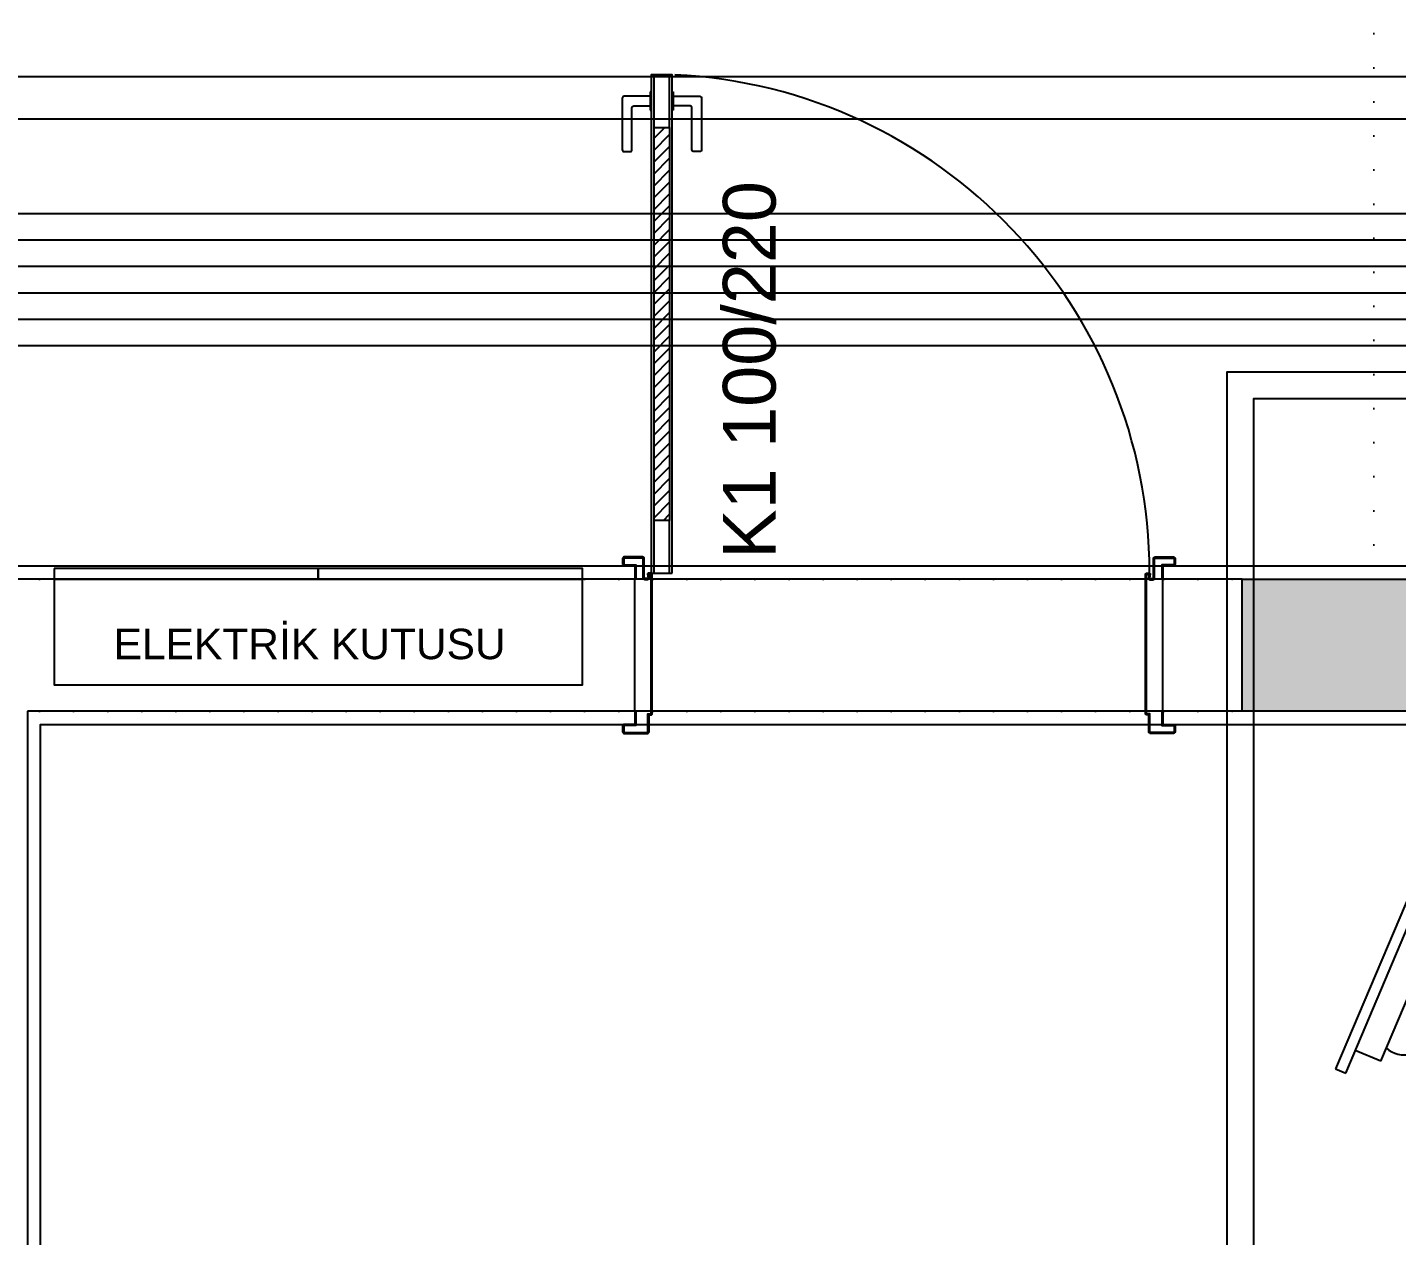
# Model space of a CAD drawing. Header units: inches. Extents: x 21 to 38546, y 13 to 15001.
# Drawn here: x 5766.8 to 6026, y 1537.8 to 1766.5 of the extents above; entities that cross this region are included whole.
import ezdxf
from ezdxf.enums import TextEntityAlignment as Align

# ---------------------------------------------------------------- set-up
doc = ezdxf.new("R2010")
doc.units = ezdxf.units.IN
doc.header["$MEASUREMENT"] = 0
doc.set_wipeout_variables(frame=1)
doc.linetypes.add('DOT', pattern=[6.35, 0, -6.35])
for name, color, linetype in [('K-DONUS', 5, 'Continuous'), ('K-GIDIS', 1, 'Continuous'), ('pex_boru_dönüş', 5, 'Continuous'), ('pex_boru_gidiş', 1, 'Continuous')]:
    doc.layers.add(name, color=color, linetype=linetype)
for name, color, linetype, lineweight in [('Z_MİM_-KM-BEAM-RAY', 8, 'DOT', 25), ('Z_MİM_-KM-DOOR', 8, 'Continuous', 25), ('Z_MİM_-KM-DOOR-1', 8, 'Continuous', 25), ('Z_MİM_-KM-DOOR-FRAM', 8, 'Continuous', 25), ('Z_MİM_-KM-DOOR-IDEN', 8, 'Continuous', 25), ('Z_MİM_-KM-ELECTRIC', 8, 'Continuous', 25), ('Z_MİM_-KM-PATTERN-00', 8, 'Continuous', 25), ('Z_MİM_-KM-PATTERN-STRC', 8, 'Continuous', 25), ('Z_MİM_-KM-Silik tarama', 8, 'Continuous', 25), ('Z_MİM_-KM-STRC-CONCRETE', 8, 'Continuous', 25), ('Z_MİM_-KM-TEXT-DETAIL', 8, 'Continuous', 25), ('Z_MİM_-KM-WALL', 8, 'Continuous', 25), ('Z_MİM_-KM-WALL-PL', 8, 'Continuous', 25), ('Z_MİM_-KM-WALL-PLASTER', 8, 'Continuous', 25)]:
    doc.layers.add(name, color=color, linetype=linetype, lineweight=lineweight)
doc.styles.add('KAPI PENCERE YAZI 100', font='swiss.ttf', dxfattribs={"width": 0.7, "height": 12.5})
doc.styles.add('MtXpl_Arial_Narrow', font='ARIALN.TTF')
doc.styles.add('STYLE1', font='arial.ttf', dxfattribs={"height": 1})

# ---------------------------------------------------------------- blocks, each defined once
blk = doc.blocks.new('-KM_Kolon_ZK')
at = {"layer": 'Z_MİM_-KM-PATTERN-STRC'}
blk.add_hatch(color=256, dxfattribs=at).paths.add_polyline_path([(2665, 680), (2815, 680), (2815, 655), (2665, 655)], flags=0)
at = {"layer": 'Z_MİM_-KM-STRC-CONCRETE'}
blk.add_lwpolyline([(2665, 680), (2815, 680), (2815, 655), (2665, 655)], close=True, dxfattribs=at)
blk = doc.blocks.new('*U124')
at = {"layer": 'Z_MİM_-KM-PATTERN-00'}
h = blk.add_hatch(dxfattribs=at)
h.set_pattern_fill('ANSI31', color=256, scale=0.5, style=0)
h.set_pattern_definition([(45, (0, 0), (-1.122532, 1.122532), [])])
h.paths.add_polyline_path([(-93.4, 11.1), (-93.4, 85.48), (-96.4, 85.48), (-96.4, 11.1)])
at = {"layer": 'Z_MİM_-KM-DOOR-1'}
for p, q in [((-96.9, 92.21), (-97.08, 92.21)), ((-97.08, 92.21), (-97.08, 88.75)), ((-92.9, 92.21), (-92.72, 92.21)), ((-92.72, 92.21), (-92.72, 88.75)), ((-97.08, 88.75), (-96.9, 88.75)), ((-92.72, 88.75), (-92.9, 88.75)), ((-96.4, 85.48), (-96.4, 11.1)), ((-93.4, 85.48), (-93.4, 11.1))]:
    blk.add_line(p, q, dxfattribs=at)
blk.add_lwpolyline([(-96.4, 95.48), (-96.4, 85.48), (-93.4, 85.48), (-93.4, 95.48)], close=True, dxfattribs=at)
for points in [[(-97.08, 91.39), (-102, 91.39, 0.414214), (-102.36, 91.03), (-102.36, 81.29, 0.414214), (-102, 80.92), (-100.91, 80.92, 0.414214), (-100.54, 81.29), (-100.54, 89.21, -0.414214), (-100.18, 89.57), (-97.08, 89.57)], [(-92.72, 91.39), (-87.71, 91.39, -0.414214), (-87.35, 91.03), (-87.35, 81.29, -0.414214), (-87.71, 80.92), (-88.8, 80.92, -0.414214), (-89.17, 81.29), (-89.17, 89.21, 0.414214), (-89.53, 89.57), (-92.72, 89.57)]]:
    blk.add_lwpolyline(points, format="xyb", dxfattribs=at)
at = {"layer": 'Z_MİM_-KM-DOOR-IDEN', "color": 7, "insert": (-73.18, 3.88), "char_height": 10, "width": 99.9901, "attachment_point": 7, "rotation": 90, "style": 'STYLE1'}
blk.add_mtext('K1 100/220', dxfattribs=at)
blk.add_wipeout([(0, 3.5), (0, -28.5), (-99.8, -28.7), (-99.8, 3.7)])
at = {"layer": 'Z_MİM_-KM-DOOR-1'}
for points in [[(-92.9, 1.1), (-92.9, 95.48), (-96.9, 95.48), (-96.9, 1.1)], [(-96.4, 11.1), (-96.4, 1.1), (-93.4, 1.1), (-93.4, 11.1)]]:
    blk.add_lwpolyline(points, close=True, dxfattribs=at)
for points in [[(-100, -25), (-100, -27.5), (-102, -27.5, 0.414214), (-102.3, -27.8), (-102.3, -28.9, 0.414214), (-102, -29.2), (-97.6, -29.2, 0.414214), (-97.3, -28.9), (-97.3, -25.7), (-96.95, -25.7, 0.414214), (-96.7, -25.45), (-96.7, 0.9, 0.414214), (-96.9, 1.1), (-97.48, 1.1, 0.458526), (-97.58, 0.99), (-97.47, 0.21, -0.458526), (-97.57, 0.1), (-98.1, 0.1, -0.414214), (-98.2, 0.2), (-98.2, 3.9, 0.414214), (-98.5, 4.2), (-102, 4.2, 0.414214), (-102.3, 3.9), (-102.3, 2.8, 0.414214), (-102, 2.5), (-101.2, 2.5), (-100, 2.5), (-100, 0), (-100, 0)], [(-99.8, -25), (-99.8, -27.7), (-102, -27.7, 0.414214), (-102.1, -27.8), (-102.1, -28.9, 0.414214), (-102, -29), (-97.6, -29, 0.414214), (-97.5, -28.9), (-97.5, -25.5), (-96.95, -25.5, 0.414214), (-96.9, -25.45), (-96.9, 0.9), (-97.37, 0.9), (-97.27, 0.24, -0.458526), (-97.57, -0.1), (-98.1, -0.1, -0.414214), (-98.4, 0.2), (-98.4, 3.9, 0.414214), (-98.5, 4), (-102, 4, 0.414214), (-102.1, 3.9), (-102.1, 2.8, 0.414214), (-102, 2.7), (-101.2, 2.7), (-99.8, 2.7), (-99.8, 0)], [(0, -25), (0, -27.5), (2, -27.5, -0.414214), (2.3, -27.8), (2.3, -28.9, -0.414214), (2, -29.2), (-2.4, -29.2, -0.414214), (-2.7, -28.9), (-2.7, -25.7), (-3.05, -25.7, -0.414214), (-3.3, -25.45), (-3.3, 0.9, -0.414214), (-3.1, 1.1), (-2.52, 1.1, -0.458526), (-2.42, 0.99), (-2.53, 0.21, 0.458526), (-2.43, 0.1), (-1.9, 0.1, 0.414214), (-1.8, 0.2), (-1.8, 3.9, -0.414214), (-1.5, 4.2), (2, 4.2, -0.414214), (2.3, 3.9), (2.3, 2.8, -0.414214), (2, 2.5), (1.2, 2.5), (0, 2.5), (0, 0), (0, 0)], [(-0.2, -25), (-0.2, -27.7), (2, -27.7, -0.414214), (2.1, -27.8), (2.1, -28.9, -0.414214), (2, -29), (-2.4, -29, -0.414214), (-2.5, -28.9), (-2.5, -25.5), (-3.05, -25.5, -0.414214), (-3.1, -25.45), (-3.1, 0.9), (-2.63, 0.9), (-2.73, 0.24, 0.458526), (-2.43, -0.1), (-1.9, -0.1, 0.414214), (-1.6, 0.2), (-1.6, 3.9, -0.414214), (-1.5, 4), (2, 4, -0.414214), (2.1, 3.9), (2.1, 2.8, -0.414214), (2, 2.7), (1.2, 2.7), (-0.2, 2.7), (-0.2, 0)]]:
    blk.add_lwpolyline(points, format="xyb", dxfattribs=at)
at = {"layer": 'Z_MİM_-KM-DOOR-FRAM', "ltscale": 0.2}
blk.add_arc((-97.08, 1.03), 94.56, 0.1405, 87.1691, dxfattribs=at)
at = {"layer": 'Z_MİM_-KM-WALL'}
for p, q in [((-100, -25), (-100, 0)), ((0, -25), (0, 0))]:
    blk.add_line(p, q, dxfattribs=at)
blk = doc.blocks.new('*U133')
blk.add_wipeout([(0, 3.24), (72.09, 3.22), (72.08, -60.72), (28.03, -60.71), (57.49, -73.23), (60.6, -76.95), (59.4, -81.66), (61.91, -82.72), (59.87, -87.52), (64.16, -89.34), (63.33, -91.29), (-0.84, -64), (-0.01, -60.7)])
for p, q in [((6.09, 3.23), (6.08, 0)), ((66.41, 3.22), (66.41, -0.02))]:
    blk.add_line(p, q)
at = {"linetype": 'Continuous'}
for p, q in [((6.09, 3.23), (66.41, 3.22)), ((0, 0), (-0.01, -60.7)), ((72.45, -60.72), (72.46, -0.02)), ((72.46, -0.02), (72.45, -60.72)), ((-0.01, -62.06), (-0.84, -64)), ((-0.01, -60.7), (72.45, -60.72)), ((64.16, -89.34), (-0.01, -62.06)), ((-0.84, -64), (63.33, -91.29)), ((63.33, -91.29), (64.16, -89.34))]:
    blk.add_line(p, q, dxfattribs=at)
blk.add_lwpolyline([(0, 0), (71.72, -0.02), (72.46, -0.02), (71.72, -0.02)], dxfattribs=at)
at = {"layer": 'Z_MİM_-KM-Silik tarama'}
for p, q in [((3.91, -63.73), (5.2, -60.7)), ((61.91, -82.72), (10.13, -60.7)), ((28.03, -60.71), (57.49, -73.23)), ((61.91, -82.72), (59.87, -87.52))]:
    blk.add_line(p, q, dxfattribs=at)
blk.add_arc((55.4, -78.13), 5.33, 318.6433, 66.9653, dxfattribs=at)
at = {"layer": 'Z_MİM_-KM-TEXT-DETAIL', "color": 7, "style": 'MtXpl_Arial_Narrow'}
blk.add_text('BUZDOLABI', height=7.174, rotation=360, dxfattribs=at).set_placement((13.01, -15.91))
blk = doc.blocks.new('*U188')
for points in [[(0, 24), (0, 22), (50, 22), (50, 24)], [(50, 24), (50, 22), (100, 22), (100, 24)], [(0, 22), (0, 2), (100, 2), (100, 22)]]:
    blk.add_lwpolyline(points, close=True)
at = {"layer": 'Z_MİM_-KM-TEXT-DETAIL', "color": 7, "style": 'KAPI PENCERE YAZI 100'}
blk.add_text('ELEKTRİK KUTUSU', height=5.76, dxfattribs=at).set_placement((48.37, 9.73), align=Align.MIDDLE_CENTER)
blk = doc.blocks.new('-KM_Kiriş İzi_ZK')
at = {"layer": 'Z_MİM_-KM-BEAM-RAY'}
for p, q in [((2690, 880), (2690, 680)), ((2160, 680), (2665, 680)), ((2160, 655), (2665, 655))]:
    blk.add_line(p, q, dxfattribs=at)

msp = doc.modelspace()

# ---------------------------------------------------------------- linework, layer by layer
at = {"layer": 'Z_MİM_-KM-WALL'}
msp.add_line((5766.76, 1637.08), (5766.76, 1002.08), dxfattribs=at)

# ---------------------------------------------------------------- block references
at = {"layer": 'Z_MİM_-KM-ELECTRIC'}
msp.add_blockref('*U188', (5771.83, 1640.08), dxfattribs=at)
at = {"layer": 'Z_MİM_-KM-STRC-CONCRETE'}
msp.add_blockref('-KM_Kolon_ZK', (3331.76, 982.08), dxfattribs=at)

# ---------------------------------------------------------------- next in the draw order: block references
at = {"layer": 'Z_MİM_-KM-DOOR', "ltscale": 1.5}
msp.add_blockref('*U124', (5981.76, 1662.08), dxfattribs=at)
at = {"layer": 'Z_MİM_-KM-ELECTRIC', "rotation": 270}
msp.add_blockref('*U133', (6105.7, 1632.75), dxfattribs=at)

# ---------------------------------------------------------------- next in the draw order: linework, layer by layer
at = {"layer": 'K-DONUS'}
msp.add_lwpolyline([(4597.88, 1912.23), (4597.88, 1888.23), (4699.88, 1888.23), (4699.88, 1749.23), (6044.88, 1749.23)], dxfattribs=at)
at = {"layer": 'K-GIDIS'}
msp.add_lwpolyline([(4589.88, 1912.23), (4589.88, 1892.23), (4691.88, 1892.23), (4691.88, 1757.23), (6036.88, 1757.23)], dxfattribs=at)
at = {"layer": 'pex_boru_dönüş'}
for points in [[(6337.98, 1648.13), (6337.98, 1731.23), (5361.66, 1731.23), (5361.66, 1729.23)], [(6327.98, 1648.13), (6327.98, 1721.23), (5498.88, 1721.23), (5498.88, 1014.26), (5386.53, 1014.26), (5386.53, 1089.78)], [(6317.98, 1648.13), (6317.98, 1711.23), (5738.88, 1711.23), (5738.88, 1014.26), (5726.99, 1014.26), (5726.99, 1285.78)], [(6307.98, 1648.13), (6307.98, 1701.23), (5993.88, 1701.23), (5993.88, 1014.26), (5786.53, 1014.26), (5786.53, 1039.78)]]:
    msp.add_lwpolyline(points, dxfattribs=at)
at = {"layer": 'pex_boru_gidiş'}
for points in [[(6332.98, 1655.13), (6332.98, 1726.23), (5356.66, 1726.23), (5356.66, 1729.23)], [(6322.98, 1655.13), (6322.98, 1716.23), (5503.88, 1716.23), (5503.88, 1014.26), (5386.53, 1014.26), (5386.53, 1084.78)], [(6312.98, 1655.13), (6312.98, 1706.23), (5743.88, 1706.23), (5743.88, 1014.26), (5726.99, 1014.26), (5726.99, 1290.78)], [(6302.98, 1655.13), (6302.98, 1696.23), (5998.88, 1696.23), (5998.88, 1014.26), (5786.53, 1014.26), (5786.53, 1034.78)]]:
    msp.add_lwpolyline(points, dxfattribs=at)
at = {"layer": 'Z_MİM_-KM-WALL-PL'}
for points in [[(5996.76, 1662.08), (5746.76, 1662.08), (5746.76, 1002.09)], [(5996.76, 1637.08), (5766.76, 1637.08)]]:
    msp.add_lwpolyline(points, dxfattribs=at)
at = {"layer": 'Z_MİM_-KM-WALL-PLASTER'}
for points in [[(5344.26, 1354.58), (5369.26, 1354.58), (5369.26, 1004.58), (5744.26, 1004.58), (5744.26, 1634.58), (5339.26, 1634.58), (5339.26, 1664.58), (5494.26, 1664.58), (5494.26, 1654.58), (5744.26, 1654.58), (5744.26, 1664.59), (6814.26, 1664.58)], [(6044.26, 1329.58), (6044.26, 1019.58), (5984.26, 1019.58), (5984.26, 1004.58), (5769.26, 1004.58), (5769.26, 1634.58), (6109.26, 1634.58), (6109.26, 1557.08)]]:
    msp.add_lwpolyline(points, dxfattribs=at)

# ---------------------------------------------------------------- next in the draw order: block references
at = {"layer": 'Z_MİM_-KM-BEAM-RAY'}
msp.add_blockref('-KM_Kiriş İzi_ZK', (3331.71, 982.08), dxfattribs=at)

doc.saveas('drawing.dxf')
